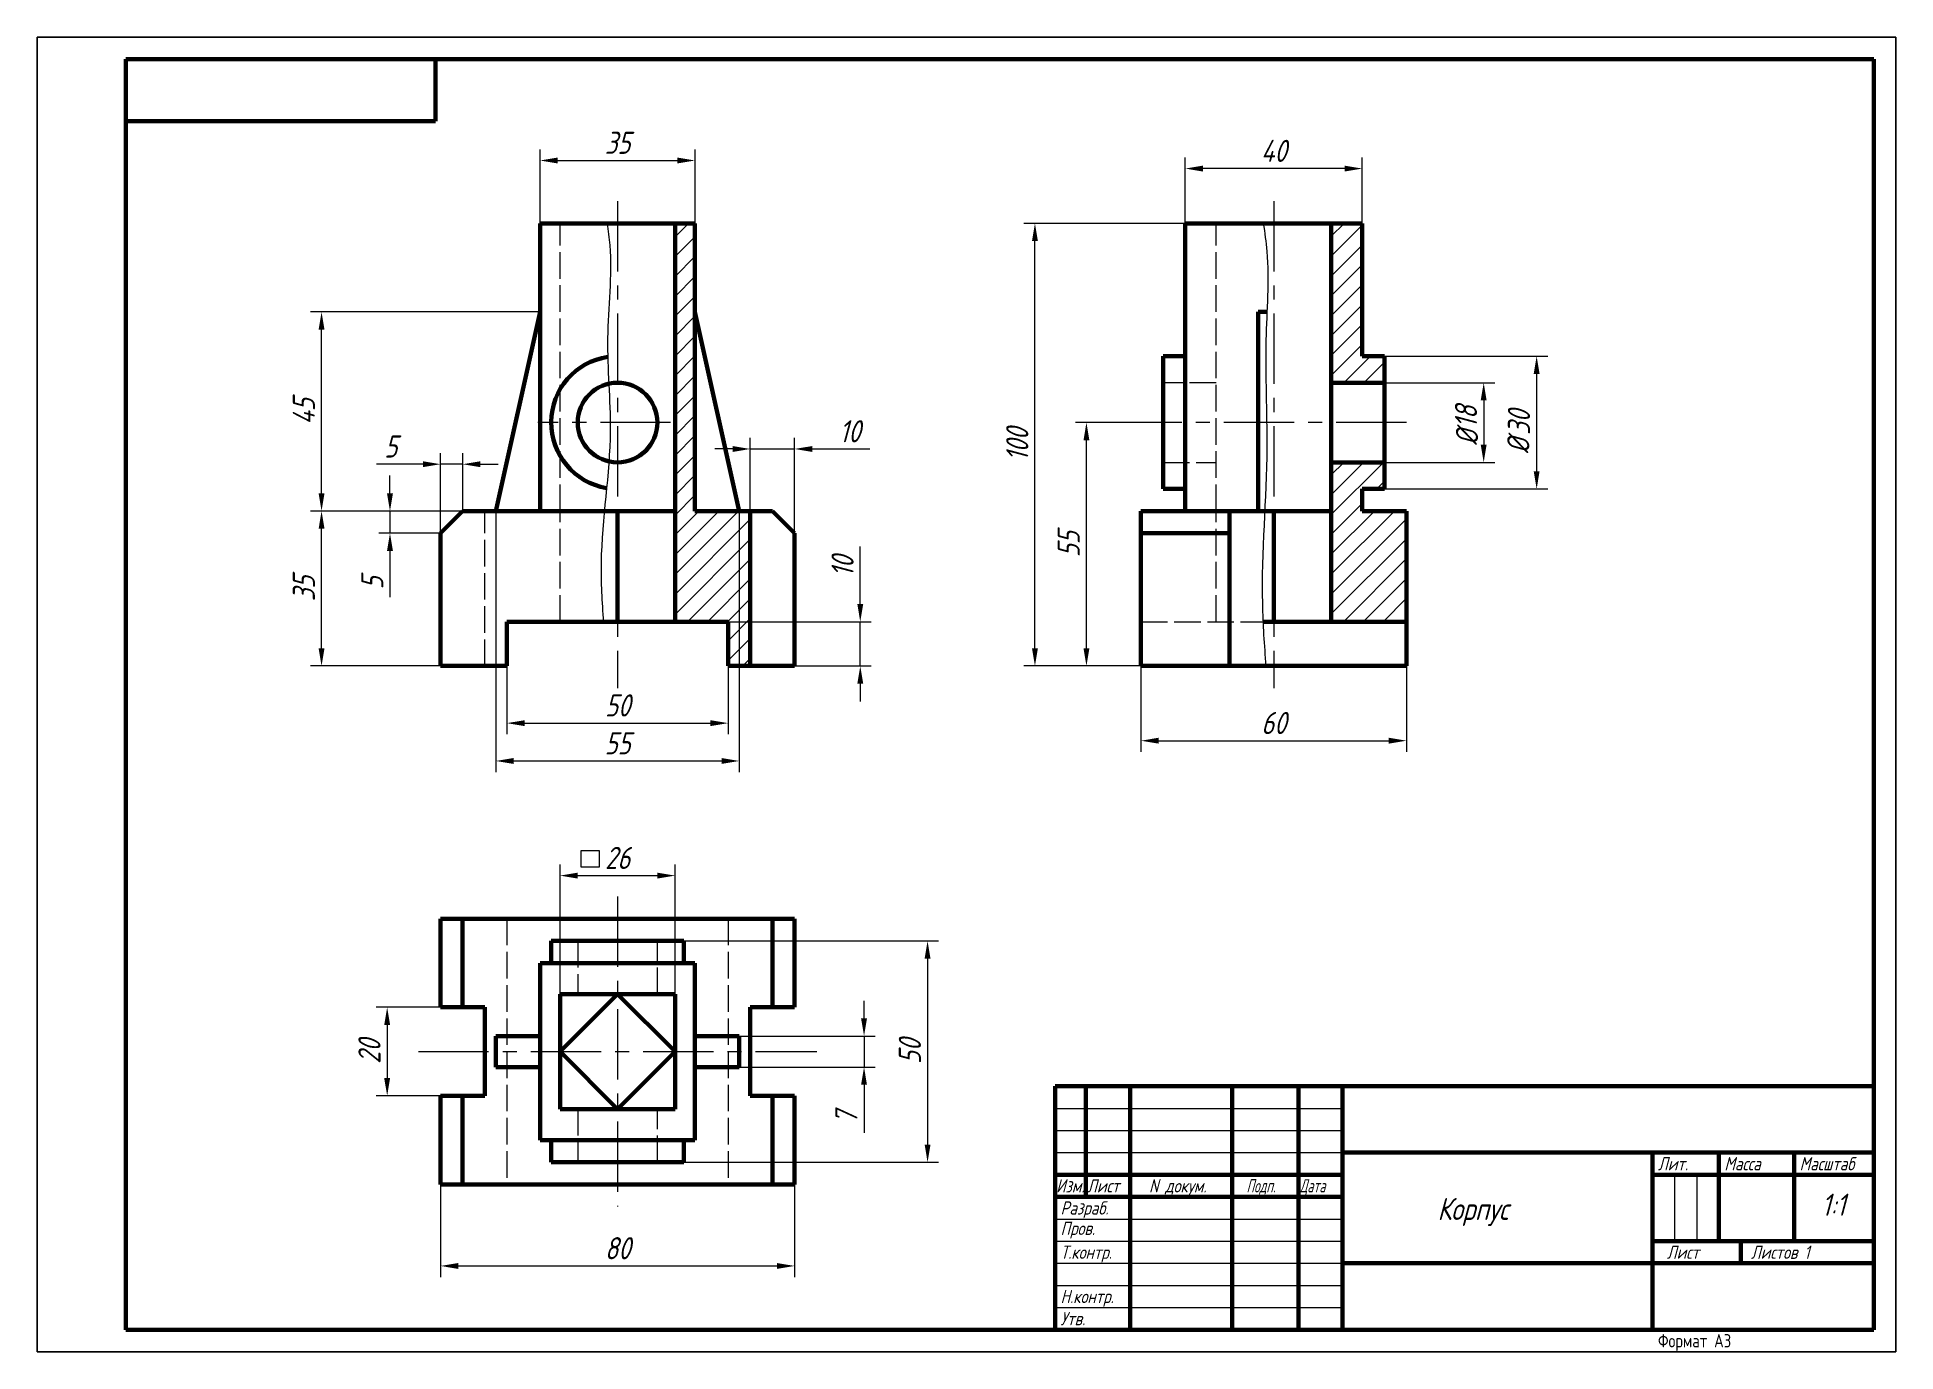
# Model space of a CAD drawing. Header units: millimetres. Extents: x 0 to 420, y 0 to 297.
import ezdxf

# ---------------------------------------------------------------- set-up
doc = ezdxf.new("R2010")
doc.units = ezdxf.units.MM
doc.linetypes.add('ACAD_ISO02W100', pattern=[15, 12, -3])
doc.linetypes.add('осевая', pattern=[50.8, 31.75, -6.35, 6.35, -6.35])
doc.layers.get('0').update_dxf_attribs({"lineweight": 15})
doc.layers.get('DEFPOINTS').update_dxf_attribs({"color": 4})
for name, color, linetype, lineweight in [('Осевая', 7, 'осевая', 15), ('Основная', 7, 'Continuous', 60), ('Пунктир', 7, 'ACAD_ISO02W100', 15), ('Размерная', 7, 'Continuous', 18), ('Техт', 7, 'Continuous', 18), ('Штриховка', 7, 'Continuous', 18)]:
    doc.layers.add(name, color=color, linetype=linetype, lineweight=lineweight)
doc.styles.add('ESKD', font='Eskd2__1.ttf', dxfattribs={"oblique": 15, "height": 4})
doc.styles.get("Standard").update_dxf_attribs({"font": 'GOST_A.TTF', "oblique": 15, "height": 5})
doc.dimstyles.new('ESKD', dxfattribs={"dimtxt": 4, "dimasz": 4, "dimexe": 2.5, "dimexo": 0, "dimgap": 1.5, "dimtad": 3, "dimdec": 3, "dimdsep": 46, "dimtxsty": 'Standard', "dimcen": 1.5, "dimdle": 1.25, "dimclrd": 256, "dimclre": 256, "dimclrt": 256, "dimazin": 2, "dimtfac": 0.766667, "dimtdec": 3, "dimtmove": 0, "dimatfit": 0, "dimtvp": 1.5, "dimtolj": 1, "dimtzin": 0, "dimlwd": -1, "dimlwe": -1, "dimarcsym": 0})

# ---------------------------------------------------------------- blocks, each defined once
blk = doc.blocks.new('*D1')
at = {"layer": 'DEFPOINTS', "color": 0, "ltscale": 0.5, "transparency": 16777216}
for p in [(158.65, 71.33), (158.65, 64.33), (186.85, 64.33)]:
    blk.add_point(p, dxfattribs=at)
at = {"layer": 'Размерная', "ltscale": 0.5, "transparency": 16777216}
for p, q in [((186.85, 75.33), (186.85, 79.33)), ((158.65, 71.33), (189.35, 71.33)), ((186.85, 71.33), (186.85, 64.33)), ((158.65, 64.33), (189.35, 64.33)), ((186.85, 60.33), (186.85, 49.49))]:
    blk.add_line(p, q, dxfattribs=at)
for points in [[(186.18, 75.33), (187.51, 75.33), (186.85, 71.33)], [(186.18, 60.33), (187.51, 60.33), (186.85, 64.33)]]:
    blk.add_solid(points, dxfattribs=at)
at = {"layer": 'Размерная', "ltscale": 0.5, "transparency": 16777216, "insert": (182.85, 52.91), "char_height": 5, "attachment_point": 5, "rotation": 90}
blk.add_mtext('\\A1;7', dxfattribs=at)
blk = doc.blocks.new('*D2')
at = {"layer": 'DEFPOINTS', "color": 0, "ltscale": 0.5, "transparency": 16777216}
for p in [(259.42, 267.32), (259.42, 254.94), (299.42, 254.94)]:
    blk.add_point(p, dxfattribs=at)
at = {"layer": 'Размерная', "ltscale": 0.5, "transparency": 16777216}
for p, q in [((259.42, 254.94), (259.42, 269.82)), ((299.42, 254.94), (299.42, 269.82)), ((295.42, 267.32), (263.42, 267.32))]:
    blk.add_line(p, q, dxfattribs=at)
for points in [[(263.42, 267.98), (263.42, 266.65), (259.42, 267.32)], [(295.42, 267.98), (295.42, 266.65), (299.42, 267.32)]]:
    blk.add_solid(points, dxfattribs=at)
at = {"layer": 'Размерная', "ltscale": 0.5, "transparency": 16777216, "insert": (279.42, 271.32), "char_height": 5, "attachment_point": 5}
blk.add_mtext('\\A1;40', dxfattribs=at)
blk = doc.blocks.new('*D3')
at = {"layer": 'DEFPOINTS', "color": 0, "ltscale": 0.5, "transparency": 16777216}
for p in [(146.15, 92.83), (146.15, 42.83), (201.2, 42.83)]:
    blk.add_point(p, dxfattribs=at)
at = {"layer": 'Размерная', "ltscale": 0.5, "transparency": 16777216}
for p, q in [((146.15, 92.83), (203.7, 92.83)), ((201.2, 88.83), (201.2, 46.83)), ((146.15, 42.83), (203.7, 42.83))]:
    blk.add_line(p, q, dxfattribs=at)
for points in [[(200.54, 88.83), (201.87, 88.83), (201.2, 92.83)], [(200.54, 46.83), (201.87, 46.83), (201.2, 42.83)]]:
    blk.add_solid(points, dxfattribs=at)
at = {"layer": 'Размерная', "ltscale": 0.5, "transparency": 16777216, "insert": (197.2, 67.83), "char_height": 5, "attachment_point": 5, "rotation": 90}
blk.add_mtext('\\A1;50', dxfattribs=at)
blk = doc.blocks.new('*D4')
at = {"layer": 'DEFPOINTS', "color": 0, "ltscale": 0.5, "transparency": 16777216}
for p in [(91.15, 37.83), (171.15, 37.83), (171.15, 19.4)]:
    blk.add_point(p, dxfattribs=at)
at = {"layer": 'Размерная', "ltscale": 0.5, "transparency": 16777216}
for p, q in [((91.15, 37.83), (91.15, 16.9)), ((171.15, 37.83), (171.15, 16.9)), ((95.15, 19.4), (167.15, 19.4))]:
    blk.add_line(p, q, dxfattribs=at)
for points in [[(95.15, 20.06), (95.15, 18.73), (91.15, 19.4)], [(167.15, 20.06), (167.15, 18.73), (171.15, 19.4)]]:
    blk.add_solid(points, dxfattribs=at)
at = {"layer": 'Размерная', "ltscale": 0.5, "transparency": 16777216, "insert": (131.15, 23.4), "char_height": 5, "attachment_point": 5}
blk.add_mtext('\\A1;80', dxfattribs=at)
blk = doc.blocks.new('*D5')
at = {"layer": 'DEFPOINTS', "color": 0, "ltscale": 0.5, "transparency": 16777216}
for p in [(249.42, 154.94), (309.42, 154.94), (309.42, 138.06)]:
    blk.add_point(p, dxfattribs=at)
at = {"layer": 'Размерная', "ltscale": 0.5, "transparency": 16777216}
for p, q in [((249.42, 154.94), (249.42, 135.56)), ((309.42, 154.94), (309.42, 135.56)), ((253.42, 138.06), (305.42, 138.06))]:
    blk.add_line(p, q, dxfattribs=at)
for points in [[(253.42, 138.73), (253.42, 137.4), (249.42, 138.06)], [(305.42, 138.73), (305.42, 137.4), (309.42, 138.06)]]:
    blk.add_solid(points, dxfattribs=at)
at = {"layer": 'Размерная', "ltscale": 0.5, "transparency": 16777216, "insert": (279.42, 142.06), "char_height": 5, "attachment_point": 5}
blk.add_mtext('\\A1;60', dxfattribs=at)
blk = doc.blocks.new('*D6')
at = {"layer": 'DEFPOINTS', "color": 0, "ltscale": 0.5, "transparency": 16777216}
for p in [(91.15, 77.83), (79.09, 57.83), (91.15, 57.83)]:
    blk.add_point(p, dxfattribs=at)
at = {"layer": 'Размерная', "ltscale": 0.5, "transparency": 16777216}
for p, q in [((91.15, 77.83), (76.59, 77.83)), ((79.09, 73.83), (79.09, 61.83)), ((91.15, 57.83), (76.59, 57.83))]:
    blk.add_line(p, q, dxfattribs=at)
for points in [[(78.42, 73.83), (79.75, 73.83), (79.09, 77.83)], [(78.42, 61.83), (79.75, 61.83), (79.09, 57.83)]]:
    blk.add_solid(points, dxfattribs=at)
at = {"layer": 'Размерная', "ltscale": 0.5, "transparency": 16777216, "insert": (75.09, 67.83), "char_height": 5, "attachment_point": 5, "rotation": 90}
blk.add_mtext('\\A1;20', dxfattribs=at)
blk = doc.blocks.new('*D7')
at = {"layer": 'DEFPOINTS', "color": 0, "ltscale": 0.5, "transparency": 16777216}
for p in [(161.15, 203.97), (161.15, 154.94), (171.15, 154.94)]:
    blk.add_point(p, dxfattribs=at)
at = {"layer": 'Размерная', "ltscale": 0.5, "transparency": 16777216}
for p, q in [((161.15, 154.94), (161.15, 206.47)), ((171.15, 154.94), (171.15, 206.47)), ((157.15, 203.97), (153.15, 203.97)), ((161.15, 203.97), (171.15, 203.97)), ((175.15, 203.97), (188.13, 203.97))]:
    blk.add_line(p, q, dxfattribs=at)
for points in [[(157.15, 204.63), (157.15, 203.3), (161.15, 203.97)], [(175.15, 204.63), (175.15, 203.3), (171.15, 203.97)]]:
    blk.add_solid(points, dxfattribs=at)
at = {"layer": 'Размерная', "ltscale": 0.5, "transparency": 16777216, "insert": (183.64, 207.97), "char_height": 5, "attachment_point": 5}
blk.add_mtext('\\A1;10', dxfattribs=at)
blk = doc.blocks.new('*D8')
at = {"layer": 'DEFPOINTS', "color": 0, "ltscale": 0.5, "transparency": 16777216}
for p in [(106.15, 154.94), (156.15, 154.94), (156.15, 142.03)]:
    blk.add_point(p, dxfattribs=at)
at = {"layer": 'Размерная', "ltscale": 0.5, "transparency": 16777216}
for p, q in [((106.15, 154.94), (106.15, 139.53)), ((156.15, 154.94), (156.15, 139.53)), ((110.15, 142.03), (152.15, 142.03))]:
    blk.add_line(p, q, dxfattribs=at)
for points in [[(110.15, 142.69), (110.15, 141.36), (106.15, 142.03)], [(152.15, 142.69), (152.15, 141.36), (156.15, 142.03)]]:
    blk.add_solid(points, dxfattribs=at)
at = {"layer": 'Размерная', "ltscale": 0.5, "transparency": 16777216, "insert": (131.15, 146.03), "char_height": 5, "attachment_point": 5}
blk.add_mtext('\\A1;50', dxfattribs=at)
blk = doc.blocks.new('*D9')
at = {"layer": 'DEFPOINTS', "color": 0, "ltscale": 0.5, "transparency": 16777216}
for p in [(103.65, 189.94), (158.65, 189.94), (158.65, 133.48)]:
    blk.add_point(p, dxfattribs=at)
at = {"layer": 'Размерная', "ltscale": 0.5, "transparency": 16777216}
for p, q in [((103.65, 189.94), (103.65, 130.98)), ((158.65, 189.94), (158.65, 130.98)), ((107.65, 133.48), (154.65, 133.48))]:
    blk.add_line(p, q, dxfattribs=at)
for points in [[(107.65, 134.15), (107.65, 132.82), (103.65, 133.48)], [(154.65, 134.15), (154.65, 132.82), (158.65, 133.48)]]:
    blk.add_solid(points, dxfattribs=at)
at = {"layer": 'Размерная', "ltscale": 0.5, "transparency": 16777216, "insert": (131.15, 137.48), "char_height": 5, "attachment_point": 5}
blk.add_mtext('\\A1;55', dxfattribs=at)
blk = doc.blocks.new('*D10')
at = {"layer": 'DEFPOINTS', "color": 0, "ltscale": 0.5, "transparency": 16777216}
for p in [(64.26, 189.94), (96.15, 189.94), (91.15, 154.94)]:
    blk.add_point(p, dxfattribs=at)
at = {"layer": 'Размерная', "ltscale": 0.5, "transparency": 16777216}
for p, q in [((96.15, 189.94), (61.76, 189.94)), ((64.26, 158.94), (64.26, 185.94)), ((91.15, 154.94), (61.76, 154.94))]:
    blk.add_line(p, q, dxfattribs=at)
for points in [[(63.6, 185.94), (64.93, 185.94), (64.26, 189.94)], [(63.6, 158.94), (64.93, 158.94), (64.26, 154.94)]]:
    blk.add_solid(points, dxfattribs=at)
at = {"layer": 'Размерная', "ltscale": 0.5, "transparency": 16777216, "insert": (60.26, 172.44), "char_height": 5, "attachment_point": 5, "rotation": 90}
blk.add_mtext('\\A1;35', dxfattribs=at)
blk = doc.blocks.new('*D11')
at = {"layer": 'DEFPOINTS', "color": 0, "ltscale": 0.5, "transparency": 16777216}
for p in [(64.26, 234.94), (113.65, 234.94), (96.15, 189.94)]:
    blk.add_point(p, dxfattribs=at)
at = {"layer": 'Размерная', "ltscale": 0.5, "transparency": 16777216}
for p, q in [((113.65, 234.94), (61.76, 234.94)), ((64.26, 193.94), (64.26, 230.94)), ((96.15, 189.94), (61.76, 189.94))]:
    blk.add_line(p, q, dxfattribs=at)
for points in [[(63.6, 230.94), (64.93, 230.94), (64.26, 234.94)], [(63.6, 193.94), (64.93, 193.94), (64.26, 189.94)]]:
    blk.add_solid(points, dxfattribs=at)
at = {"layer": 'Размерная', "ltscale": 0.5, "transparency": 16777216, "insert": (60.26, 212.44), "char_height": 5, "attachment_point": 5, "rotation": 90}
blk.add_mtext('\\A1;45', dxfattribs=at)
blk = doc.blocks.new('*D12')
at = {"layer": 'DEFPOINTS', "color": 0, "ltscale": 0.5, "transparency": 16777216}
for p in [(225.47, 254.94), (259.42, 254.94), (249.42, 154.94)]:
    blk.add_point(p, dxfattribs=at)
at = {"layer": 'Размерная', "ltscale": 0.5, "transparency": 16777216}
for p, q in [((259.42, 254.94), (222.97, 254.94)), ((225.47, 158.94), (225.47, 250.94)), ((249.42, 154.94), (222.97, 154.94))]:
    blk.add_line(p, q, dxfattribs=at)
for points in [[(224.8, 250.94), (226.13, 250.94), (225.47, 254.94)], [(224.8, 158.94), (226.13, 158.94), (225.47, 154.94)]]:
    blk.add_solid(points, dxfattribs=at)
at = {"layer": 'Размерная', "ltscale": 0.5, "transparency": 16777216, "insert": (221.47, 204.94), "char_height": 5, "attachment_point": 5, "rotation": 90}
blk.add_mtext('\\A1;100', dxfattribs=at)
blk = doc.blocks.new('*D13')
at = {"layer": 'DEFPOINTS', "color": 0, "ltscale": 0.5, "transparency": 16777216}
for p in [(148.65, 269.14), (113.65, 254.94), (148.65, 254.94)]:
    blk.add_point(p, dxfattribs=at)
at = {"layer": 'Размерная', "ltscale": 0.5, "transparency": 16777216}
for p, q in [((113.65, 254.94), (113.65, 271.64)), ((117.65, 269.14), (144.65, 269.14)), ((148.65, 254.94), (148.65, 271.64))]:
    blk.add_line(p, q, dxfattribs=at)
for points in [[(117.65, 269.81), (117.65, 268.47), (113.65, 269.14)], [(144.65, 269.81), (144.65, 268.47), (148.65, 269.14)]]:
    blk.add_solid(points, dxfattribs=at)
at = {"layer": 'Размерная', "ltscale": 0.5, "transparency": 16777216, "insert": (131.15, 273.14), "char_height": 5, "attachment_point": 5}
blk.add_mtext('\\A1;35', dxfattribs=at)
blk = doc.blocks.new('*D14')
at = {"layer": 'DEFPOINTS', "color": 0, "ltscale": 0.5, "transparency": 16777216}
for p in [(91.15, 200.53), (96.15, 189.94), (91.15, 184.94)]:
    blk.add_point(p, dxfattribs=at)
at = {"layer": 'Размерная', "ltscale": 0.5, "transparency": 16777216}
for p, q in [((91.15, 184.94), (91.15, 203.03)), ((96.15, 189.94), (96.15, 203.03)), ((87.15, 200.53), (76.66, 200.53)), ((96.15, 200.53), (91.15, 200.53)), ((100.15, 200.53), (104.15, 200.53))]:
    blk.add_line(p, q, dxfattribs=at)
for points in [[(87.15, 201.19), (87.15, 199.86), (91.15, 200.53)], [(100.15, 201.19), (100.15, 199.86), (96.15, 200.53)]]:
    blk.add_solid(points, dxfattribs=at)
at = {"layer": 'Размерная', "ltscale": 0.5, "transparency": 16777216, "insert": (79.9, 204.53), "char_height": 5, "attachment_point": 5}
blk.add_mtext('\\A1;5', dxfattribs=at)
blk = doc.blocks.new('*D15')
at = {"layer": 'DEFPOINTS', "color": 0, "ltscale": 0.5, "transparency": 16777216}
for p in [(96.15, 189.94), (79.72, 184.94), (91.15, 184.94)]:
    blk.add_point(p, dxfattribs=at)
at = {"layer": 'Размерная', "ltscale": 0.5, "transparency": 16777216}
for p, q in [((79.72, 193.94), (79.72, 197.94)), ((96.15, 189.94), (77.22, 189.94)), ((79.72, 189.94), (79.72, 184.94)), ((91.15, 184.94), (77.22, 184.94)), ((79.72, 180.94), (79.72, 170.46))]:
    blk.add_line(p, q, dxfattribs=at)
for points in [[(79.05, 193.94), (80.39, 193.94), (79.72, 189.94)], [(79.05, 180.94), (80.39, 180.94), (79.72, 184.94)]]:
    blk.add_solid(points, dxfattribs=at)
at = {"layer": 'Размерная', "ltscale": 0.5, "transparency": 16777216, "insert": (75.72, 173.7), "char_height": 5, "attachment_point": 5, "rotation": 90}
blk.add_mtext('\\A1;5', dxfattribs=at)
blk = doc.blocks.new('*D16')
at = {"layer": 'DEFPOINTS', "color": 0, "ltscale": 0.5, "transparency": 16777216}
for p in [(156.15, 164.94), (185.99, 164.94), (156.15, 154.94)]:
    blk.add_point(p, dxfattribs=at)
at = {"layer": 'Размерная', "ltscale": 0.5, "transparency": 16777216}
for p, q in [((185.99, 168.94), (185.99, 181.92)), ((156.15, 164.94), (188.49, 164.94)), ((185.99, 154.94), (185.99, 164.94)), ((156.15, 154.94), (188.49, 154.94)), ((185.99, 150.94), (185.99, 146.94))]:
    blk.add_line(p, q, dxfattribs=at)
for points in [[(185.33, 168.94), (186.66, 168.94), (185.99, 164.94)], [(185.33, 150.94), (186.66, 150.94), (185.99, 154.94)]]:
    blk.add_solid(points, dxfattribs=at)
at = {"layer": 'Размерная', "ltscale": 0.5, "transparency": 16777216, "insert": (181.99, 177.43), "char_height": 5, "attachment_point": 5, "rotation": 90}
blk.add_mtext('\\A1;10', dxfattribs=at)
blk = doc.blocks.new('*D17')
at = {"layer": 'DEFPOINTS', "color": 0, "ltscale": 0.5, "transparency": 16777216}
for p in [(237.1, 209.94), (249.42, 209.94), (249.42, 154.94)]:
    blk.add_point(p, dxfattribs=at)
at = {"layer": 'Размерная', "ltscale": 0.5, "transparency": 16777216}
for p, q in [((249.42, 209.94), (234.6, 209.94)), ((237.1, 158.94), (237.1, 205.94)), ((249.42, 154.94), (234.6, 154.94))]:
    blk.add_line(p, q, dxfattribs=at)
for points in [[(236.44, 205.94), (237.77, 205.94), (237.1, 209.94)], [(236.44, 158.94), (237.77, 158.94), (237.1, 154.94)]]:
    blk.add_solid(points, dxfattribs=at)
at = {"layer": 'Размерная', "ltscale": 0.5, "transparency": 16777216, "insert": (233.1, 182.44), "char_height": 5, "attachment_point": 5, "rotation": 90}
blk.add_mtext('\\A1;55', dxfattribs=at)
blk = doc.blocks.new('*D18')
at = {"layer": 'DEFPOINTS', "color": 0, "ltscale": 0.5, "transparency": 16777216}
for p in [(304.42, 218.94), (304.42, 200.94), (326.87, 200.94)]:
    blk.add_point(p, dxfattribs=at)
at = {"layer": 'Размерная', "ltscale": 0.5, "transparency": 16777216}
for p, q in [((304.42, 218.94), (329.37, 218.94)), ((326.87, 214.94), (326.87, 204.94)), ((304.42, 200.94), (329.37, 200.94))]:
    blk.add_line(p, q, dxfattribs=at)
for points in [[(326.2, 214.94), (327.53, 214.94), (326.87, 218.94)], [(326.2, 204.94), (327.53, 204.94), (326.87, 200.94)]]:
    blk.add_solid(points, dxfattribs=at)
at = {"layer": 'Размерная', "ltscale": 0.5, "transparency": 16777216, "insert": (322.87, 209.94), "char_height": 5, "attachment_point": 5, "rotation": 90}
blk.add_mtext('\\A1; 18', dxfattribs=at)
blk = doc.blocks.new('*D19')
at = {"layer": 'DEFPOINTS', "color": 0, "ltscale": 0.5, "transparency": 16777216}
for p in [(304.42, 224.94), (304.42, 194.94), (338.84, 194.94)]:
    blk.add_point(p, dxfattribs=at)
at = {"layer": 'Размерная', "ltscale": 0.5, "transparency": 16777216}
for p, q in [((304.42, 224.94), (341.34, 224.94)), ((338.84, 220.94), (338.84, 198.94)), ((304.42, 194.94), (341.34, 194.94))]:
    blk.add_line(p, q, dxfattribs=at)
for points in [[(338.17, 220.94), (339.5, 220.94), (338.84, 224.94)], [(338.17, 198.94), (339.5, 198.94), (338.84, 194.94)]]:
    blk.add_solid(points, dxfattribs=at)
at = {"layer": 'Размерная', "ltscale": 0.5, "transparency": 16777216, "insert": (334.84, 209.94), "char_height": 5, "attachment_point": 5, "rotation": 90}
blk.add_mtext('\\A1;30', dxfattribs=at)
blk = doc.blocks.new('*D20')
at = {"layer": 'DEFPOINTS', "color": 0, "ltscale": 0.5, "transparency": 16777216}
for p in [(144.15, 107.58), (118.15, 80.83), (144.15, 80.83)]:
    blk.add_point(p, dxfattribs=at)
at = {"layer": 'Размерная', "ltscale": 0.5, "transparency": 16777216}
for p, q in [((118.15, 80.83), (118.15, 110.08)), ((144.15, 80.83), (144.15, 110.08)), ((122.15, 107.58), (140.15, 107.58))]:
    blk.add_line(p, q, dxfattribs=at)
for points in [[(122.15, 108.25), (122.15, 106.92), (118.15, 107.58)], [(140.15, 108.25), (140.15, 106.92), (144.15, 107.58)]]:
    blk.add_solid(points, dxfattribs=at)
at = {"layer": 'Размерная', "ltscale": 0.5, "transparency": 16777216, "insert": (131.15, 111.58), "char_height": 5, "attachment_point": 5}
blk.add_mtext('\\A1;26', dxfattribs=at)

msp = doc.modelspace()

# ---------------------------------------------------------------- hatches: boundary and pattern name
at = {"layer": 'Штриховка', "ltscale": 0.5}
h = msp.add_hatch(dxfattribs=at)
h.set_pattern_fill('ANSI31', color=256, style=0)
h.paths.add_polyline_path([(148.6458, 254.9399), (144.1458, 254.9399), (144.1458, 189.9399), (144.1458, 164.9399), (156.1458, 164.9399), (156.1458, 154.9399), (161.1458, 154.9399), (161.1458, 189.9399), (148.6458, 189.9399)])
h = msp.add_hatch(dxfattribs=at)
h.set_pattern_fill('ANSI31', color=256, style=0)
h.paths.add_polyline_path([(304.4229, 224.9399), (299.4229, 224.9399), (299.4229, 254.9399), (292.4229, 254.9399), (292.4229, 218.9399), (304.4229, 218.9399)])
h.paths.add_polyline_path([(304.4229, 200.9399), (292.4229, 200.9399), (292.4229, 189.9399), (292.4229, 164.9399), (309.4229, 164.9399), (309.4229, 184.9399), (309.4229, 189.9399), (299.4229, 189.9399), (299.4229, 194.9399), (304.4229, 194.9399)])

# ---------------------------------------------------------------- linework, layer by layer
at = {"color": 7}
for p, q in [((230, 55), (295, 55)), ((230, 50), (295, 50)), ((230, 45), (295, 45)), ((230, 30), (295, 30)), ((230, 25), (295, 25)), ((230, 20), (295, 20)), ((230, 15), (295, 15)), ((230, 10), (295, 10))]:
    msp.add_line(p, q, dxfattribs=at)
for p, q in [((370, 40), (370, 25)), ((370, 40), (370, 25)), ((375, 40), (375, 25)), ((375, 40), (375, 25))]:
    msp.add_line(p, q)
at = {"ltscale": 0.5}
for points, knots in [([(128.8088, 254.9399), (129.0425, 253.2946), (130.1944, 244.6974), (128.0236, 229.0295), (130.6566, 205.1174), (126.7795, 183.81), (127.6182, 169.393), (127.9573, 164.9399)], [0.90061024, 0.90061024, 0.90061024, 0.90061024, 5.87765522, 26.89776722, 47.7404951, 77.66823195, 91.04035955, 91.04035955, 91.04035955, 91.04035955]), ([(277.069, 254.9399), (277.3926, 252.8358), (278.6382, 244.0987), (277.0959, 227.1387), (278.5759, 200.6358), (276.1382, 176.0772), (277.2771, 159.6335), (277.6382, 154.9399)], [1.56127499, 1.56127499, 1.56127499, 1.56127499, 7.93655931, 28.01761295, 52.23026448, 87.54595785, 101.65500207, 101.65500207, 101.65500207, 101.65500207])]:
    msp.add_open_spline(points, degree=3, knots=knots, dxfattribs=at)
at = {"layer": 'DEFPOINTS'}
for p, q in [((0, 297), (420, 297)), ((0, 0), (0, 297)), ((420, 297), (420, 0)), ((420, 0), (0, 0))]:
    msp.add_line(p, q, dxfattribs=at)
at = {"layer": 'Осевая', "ltscale": 0.5}
for p, q in [((131.1458, 259.9399), (131.1458, 149.9399)), ((279.4229, 259.9399), (279.4229, 149.9399)), ((143.1458, 209.9399), (113.1458, 209.9399)), ((309.4229, 209.9399), (249.4229, 209.9399)), ((131.1458, 102.8338), (131.1458, 32.8338)), ((86.1458, 67.8338), (176.1458, 67.8338))]:
    msp.add_line(p, q, dxfattribs=at)
at = {"layer": 'Основная', "ltscale": 10}
for p, q in [((20, 5), (20, 292)), ((20, 292), (415, 292)), ((415, 292), (415, 5)), ((230, 5), (230, 60)), ((230, 60), (415, 60)), ((237, 60), (237, 35)), ((247, 60), (247, 5)), ((270, 5), (270, 60)), ((285, 60), (285, 5)), ((295, 5), (295, 60)), ((295, 45), (415, 45)), ((365, 45), (365, 5)), ((380, 45), (380, 25)), ((397, 45), (397, 25)), ((230, 40), (295, 40)), ((365, 40), (415, 40)), ((230, 35), (295, 35)), ((365, 25), (415, 25)), ((385, 24.9639), (385, 19.9639)), ((295, 20), (415, 20)), ((415, 5), (20, 5))]:
    msp.add_line(p, q, dxfattribs=at)
at = {"layer": 'Основная', "ltscale": 0.5}
for p, q in [((90, 292), (90, 278)), ((90, 278), (20, 278))]:
    msp.add_line(p, q, dxfattribs=at)
at = {"layer": 'Основная'}
for p, q in [((113.6458, 254.9399), (148.6458, 254.9399)), ((113.6458, 254.9399), (113.6458, 189.9399)), ((144.1458, 189.9399), (144.1458, 254.9399)), ((148.6458, 254.9399), (148.6458, 189.9399)), ((259.4229, 254.9399), (259.4229, 189.9399)), ((259.4229, 254.9399), (299.4229, 254.9399)), ((292.4229, 189.9399), (292.4229, 254.9399)), ((299.4229, 254.9399), (299.4229, 224.9399)), ((113.6458, 234.9399), (103.6458, 189.9399)), ((158.6458, 189.9399), (148.6458, 234.9399)), ((275.9229, 234.9399), (277.9085, 234.9399)), ((275.9229, 234.9399), (275.9229, 189.9399)), ((259.4229, 224.9399), (254.4229, 224.9399)), ((254.4229, 224.9399), (254.4229, 194.9399)), ((304.4229, 224.9399), (299.4229, 224.9399)), ((304.4229, 224.9399), (304.4229, 194.9399)), ((304.4229, 218.9399), (292.4229, 218.9399)), ((292.4229, 200.9399), (304.4229, 200.9399)), ((254.4229, 194.9399), (259.4229, 194.9399)), ((299.4229, 194.9399), (304.4229, 194.9399)), ((299.4229, 194.9399), (299.4229, 189.9399)), ((96.1458, 189.9399), (91.1458, 184.9399)), ((144.1458, 189.9399), (96.1458, 189.9399)), ((131.1458, 164.9399), (131.1458, 189.9399)), ((144.1458, 164.9399), (144.1458, 189.9399)), ((148.6458, 189.9399), (166.1458, 189.9399)), ((161.1458, 154.9399), (161.1458, 189.9399)), ((171.1458, 184.9399), (166.1458, 189.9399)), ((249.4229, 189.9399), (269.4229, 189.9399)), ((249.4229, 189.9399), (249.4229, 184.9399)), ((269.4229, 189.9399), (269.4229, 184.9399)), ((292.4229, 189.9399), (269.4229, 189.9399)), ((279.4229, 164.9399), (279.4229, 189.9399)), ((292.4229, 164.9399), (292.4229, 189.9399)), ((299.4229, 189.9399), (309.4229, 189.9399)), ((309.4229, 189.9399), (309.4229, 184.9399)), ((91.1458, 184.9399), (91.1458, 154.9399)), ((171.1458, 154.9399), (171.1458, 184.9399)), ((249.4229, 184.9399), (269.4229, 184.9399)), ((249.4229, 184.9399), (249.4229, 154.9399)), ((269.4229, 154.9399), (269.4229, 184.9399)), ((309.4229, 184.9399), (309.4229, 154.9399)), ((106.1458, 154.9399), (106.1458, 164.9399)), ((106.1458, 164.9399), (156.1458, 164.9399)), ((156.1458, 164.9399), (156.1458, 154.9399)), ((276.9915, 164.9399), (309.4229, 164.9399)), ((91.1458, 154.9399), (106.1458, 154.9399)), ((156.1458, 154.9399), (171.1458, 154.9399)), ((249.4229, 154.9399), (269.4229, 154.9399)), ((289.4229, 154.9399), (269.4229, 154.9399)), ((289.4229, 154.9399), (309.4229, 154.9399)), ((91.1458, 97.8338), (91.1458, 77.8338)), ((96.1458, 97.8338), (91.1458, 97.8338)), ((96.1458, 97.8338), (96.1458, 77.8338)), ((166.1458, 97.8338), (96.1458, 97.8338)), ((166.1458, 97.8338), (166.1458, 77.8338)), ((171.1458, 97.8338), (166.1458, 97.8338)), ((171.1458, 97.8338), (171.1458, 77.8338)), ((116.1458, 92.8338), (116.1458, 87.8338)), ((146.1458, 92.8338), (116.1458, 92.8338)), ((146.1458, 87.8338), (146.1458, 92.8338)), ((113.6458, 87.8338), (113.6458, 47.8338)), ((148.6458, 87.8338), (113.6458, 87.8338)), ((148.6458, 47.8338), (148.6458, 87.8338)), ((144.1458, 80.8338), (118.1458, 80.8338)), ((118.1458, 80.8338), (118.1458, 54.8338)), ((131.1458, 80.8338), (118.1458, 67.8338)), ((144.1458, 67.8338), (131.1458, 80.8338)), ((144.1458, 54.8338), (144.1458, 80.8338)), ((96.1458, 77.8338), (91.1458, 77.8338)), ((101.1458, 77.8338), (96.1458, 77.8338)), ((101.1458, 57.8338), (101.1458, 77.8338)), ((166.1458, 77.8338), (161.1458, 77.8338)), ((161.1458, 77.8338), (161.1458, 57.8338)), ((171.1458, 77.8338), (166.1458, 77.8338)), ((113.6458, 71.3338), (103.6458, 71.3338)), ((103.6458, 71.3338), (103.6458, 64.3338)), ((118.1458, 67.8338), (131.1458, 54.8338)), ((131.1458, 54.8338), (144.1458, 67.8338)), ((158.6458, 71.3338), (148.6458, 71.3338)), ((158.6458, 71.3338), (158.6458, 64.3338)), ((113.6458, 64.3338), (103.6458, 64.3338)), ((158.6458, 64.3338), (148.6458, 64.3338)), ((91.1458, 57.8338), (91.1458, 37.8338)), ((91.1458, 57.8338), (96.1458, 57.8338)), ((96.1458, 57.8338), (96.1458, 37.8338)), ((96.1458, 57.8338), (101.1458, 57.8338)), ((118.1458, 54.8338), (144.1458, 54.8338)), ((161.1458, 57.8338), (166.1458, 57.8338)), ((166.1458, 57.8338), (166.1458, 37.8338)), ((166.1458, 57.8338), (171.1458, 57.8338)), ((171.1458, 57.8338), (171.1458, 37.8338)), ((113.6458, 47.8338), (148.6458, 47.8338)), ((116.1458, 47.8338), (116.1458, 42.8338)), ((146.1458, 42.8338), (146.1458, 47.8338)), ((146.1458, 42.8338), (116.1458, 42.8338)), ((96.1458, 37.8338), (91.1458, 37.8338)), ((166.1458, 37.8338), (96.1458, 37.8338)), ((171.1458, 37.8338), (166.1458, 37.8338))]:
    msp.add_line(p, q, dxfattribs=at)
msp.add_circle((131.1458, 209.9399), 9, dxfattribs=at)
msp.add_arc((131.1458, 209.9399), 15, 98.517105, 260.500775, dxfattribs=at)
at = {"layer": 'Пунктир', "ltscale": 0.5}
for p, q in [((118.1458, 189.9399), (118.1458, 254.9399)), ((266.4229, 189.9399), (266.4229, 254.9399)), ((266.4229, 218.9399), (254.4229, 218.9399)), ((254.4229, 200.9399), (266.4229, 200.9399)), ((101.1458, 154.9399), (101.1458, 189.9399)), ((118.1458, 164.9399), (118.1458, 189.9399)), ((266.4229, 164.9399), (266.4229, 189.9399)), ((249.4229, 164.9399), (276.9915, 164.9399)), ((106.1458, 97.8338), (106.1458, 37.8338)), ((156.1458, 97.8338), (156.1458, 37.8338)), ((122.1458, 92.8338), (122.1458, 80.8338)), ((140.1458, 80.8338), (140.1458, 92.8338)), ((122.1458, 54.8338), (122.1458, 42.8338)), ((140.1458, 42.8338), (140.1458, 54.8338))]:
    msp.add_line(p, q, dxfattribs=at)
at = {"layer": 'Размерная', "ltscale": 0.5}
msp.add_lwpolyline([(122.9338, 113.2525), (127.0034, 113.2525), (127.0034, 109.4626), (122.9338, 109.4626)], close=True, dxfattribs=at)

# ---------------------------------------------------------------- texts
at = {"layer": 'Размерная', "char_height": 5, "attachment_point": 5, "rotation": 90, "style": 'ESKD'}
for insert in [(323.0993, 206.5469), (334.7046, 204.6696)]:
    msp.add_mtext('\\A1;%%c', dxfattribs=dict(at, insert=insert))
at = {"layer": 'Техт', "oblique": 15}
for s, height, p in [('Лит.', 3, (366.2551, 41)), ('Масса', 3, (381.2551, 41)), ('Масштаб', 3, (398.2551, 41)), ('Изм.', 3, (230.2551, 36)), ('Лист', 3, (237.2551, 36)), ('N докум.', 3, (251.2551, 36)), ('Разраб.', 3, (231.2551, 31)), ('Корпус', 5, (316.4263, 29.7789)), ('1:1', 5, (403.2273, 30.7219)), ('Пров.', 3, (231.2551, 26.3971)), ('Т.контр.', 3, (231.2551, 21)), ('Лист', 3, (368.2551, 21)), ('Листов 1', 3, (387.2551, 21)), ('Н.контр.', 3, (231.2551, 11)), ('Утв.', 3, (231.2551, 6))]:
    msp.add_text(s, height=height, dxfattribs=at).set_placement(p)
at = {"layer": 'Техт', "oblique": 15, "width": 0.8}
for s, p in [('Подп.', (273.2551, 36)), ('Дата', (285.2551, 36))]:
    msp.add_text(s, height=3, dxfattribs=at).set_placement(p)
at = {"layer": 'Техт'}
msp.add_text('Формат А3', height=3, dxfattribs=at).set_placement((366.2551, 1))

# ---------------------------------------------------------------- dimensions: what is measured, and where the dimension line sits
at = {"layer": 'Размерная', "ltscale": 0.5}
for base, p1, p2, picture, middle in [((148.6458, 269.1416), (113.6458, 254.9399), (148.6458, 254.9399), '*D13', (131.1458, 273.1416)), ((259.4229, 267.3174), (299.4229, 254.9399), (259.4229, 254.9399), '*D2', (279.4229, 271.3174)), ((91.1458, 200.5254), (96.1458, 189.9399), (91.1458, 184.9399), '*D14', (79.9045, 204.5254)), ((158.6458, 133.4818), (103.6458, 189.9399), (158.6458, 189.9399), '*D9', (131.1458, 137.4818)), ((156.1458, 142.0259), (106.1458, 154.9399), (156.1458, 154.9399), '*D8', (131.1458, 146.0259)), ((309.4229, 138.0626), (249.4229, 154.9399), (309.4229, 154.9399), '*D5', (279.4229, 142.0626)), ((144.1458, 107.5829), (118.1458, 80.8338), (144.1458, 80.8338), '*D20', (131.1458, 111.5829)), ((171.1458, 19.3979), (91.1458, 37.8338), (171.1458, 37.8338), '*D4', (131.1458, 23.3979))]:
    dim = msp.add_linear_dim(base=base, p1=p1, p2=p2, dimstyle='ESKD', dxfattribs=at)
    dim.commit()
    dim.dimension.update_dxf_attribs({"geometry": picture, "text_midpoint": middle})
for base, p1, p2, picture, middle in [((225.4673, 254.9399), (249.4229, 154.9399), (259.4229, 254.9399), '*D12', (221.4673, 204.9399)), ((64.2619, 234.9399), (96.1458, 189.9399), (113.6458, 234.9399), '*D11', (60.2619, 212.4399)), ((338.8375, 194.9399), (304.4229, 224.9399), (304.4229, 194.9399), '*D19', (334.8375, 209.9399)), ((237.1019, 209.9399), (249.4229, 154.9399), (249.4229, 209.9399), '*D17', (233.1019, 182.4399)), ((79.7188, 184.9399), (96.1458, 189.9399), (91.1458, 184.9399), '*D15', (75.7188, 173.6986)), ((64.2619, 189.9399), (91.1458, 154.9399), (96.1458, 189.9399), '*D10', (60.2619, 172.4399)), ((185.9949, 164.9399), (156.1458, 154.9399), (156.1458, 164.9399), '*D16', (181.9949, 177.4312)), ((201.2045, 42.8338), (146.1458, 92.8338), (146.1458, 42.8338), '*D3', (197.2045, 67.8338)), ((79.0854, 57.8338), (91.1458, 77.8338), (91.1458, 57.8338), '*D6', (75.0854, 67.8338)), ((186.8459, 64.3338), (158.6458, 71.3338), (158.6458, 64.3338), '*D1', (182.8459, 52.9104))]:
    dim = msp.add_linear_dim(base=base, p1=p1, p2=p2, angle=90, dimstyle='ESKD', dxfattribs=at)
    dim.commit()
    dim.dimension.update_dxf_attribs({"geometry": picture, "text_midpoint": middle})
dim = msp.add_linear_dim(base=(326.8677, 200.9399), p1=(304.4229, 218.9399), p2=(304.4229, 200.9399), angle=90, text=' 18', dimstyle='ESKD', dxfattribs=at)
dim.commit()
dim.dimension.update_dxf_attribs({"geometry": '*D18', "text_midpoint": (322.8659, 209.9399)})
dim = msp.add_linear_dim(base=(161.1458, 203.9678), p1=(171.1458, 154.9399), p2=(161.1458, 154.9399), dimstyle='ESKD', dxfattribs=at)
dim.commit()
dim.dimension.update_dxf_attribs({"geometry": '*D7', "text_midpoint": (183.6371, 203.9678), "dimtype": 160})

doc.saveas('drawing.dxf')
